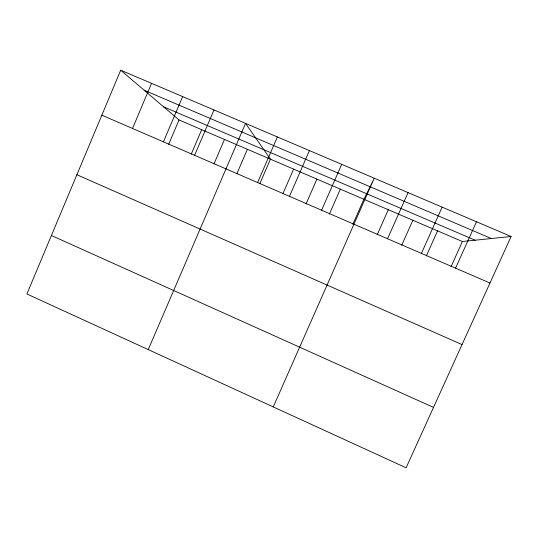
<?xml version="1.0" encoding="UTF-8"?>
<svg xmlns="http://www.w3.org/2000/svg" width="538" height="538" viewBox="0 0 538 538"><rect width="100%" height="100%" fill="white"/><g stroke="black" fill="none" stroke-linecap="round" stroke-linejoin="round"><path stroke-width="0.81" d="M120.694 70.202L26.9 293.977L406.096 467.798L511.1 236.498L120.694 70.202L179.019 119.961L462.391 241.515L511.1 236.498M132.523 128.461L151.555 83.35M163.444 141.83L182.651 96.598M168.663 144.332L179.019 119.961M191.259 154.103L201.689 129.685M194.595 155.307L213.983 109.94M213.976 163.929L224.481 139.463M148.239 349.599L245.557 123.39L270.439 159.174L259.793 183.74M236.821 173.808L247.393 149.295M257.615 182.55L277.366 136.941M282.894 193.734L293.607 169.114M289.484 196.336L309.417 150.593M306.035 203.969L316.909 179.107M321.596 210.217L341.717 164.352M329.39 214.07L340.332 189.161M352.874 224.225L363.896 199.268L374.266 178.213L273.264 406.903M377.205 234.75L388.301 209.739M387.555 238.744L408.066 192.611M401.678 245.335L412.854 220.271M421.422 253.385L442.135 207.123M426.298 255.98L437.549 230.863M451.052 266.687L462.391 241.515M455.558 268.153L476.48 221.75M144.191 90.249L491.329 238.536M163.599 106.806L475.148 240.204M101.837 115.193L489.977 283.028M76.88 174.722L462.034 344.582M51.406 235.509L433.514 407.4"/></g></svg>
